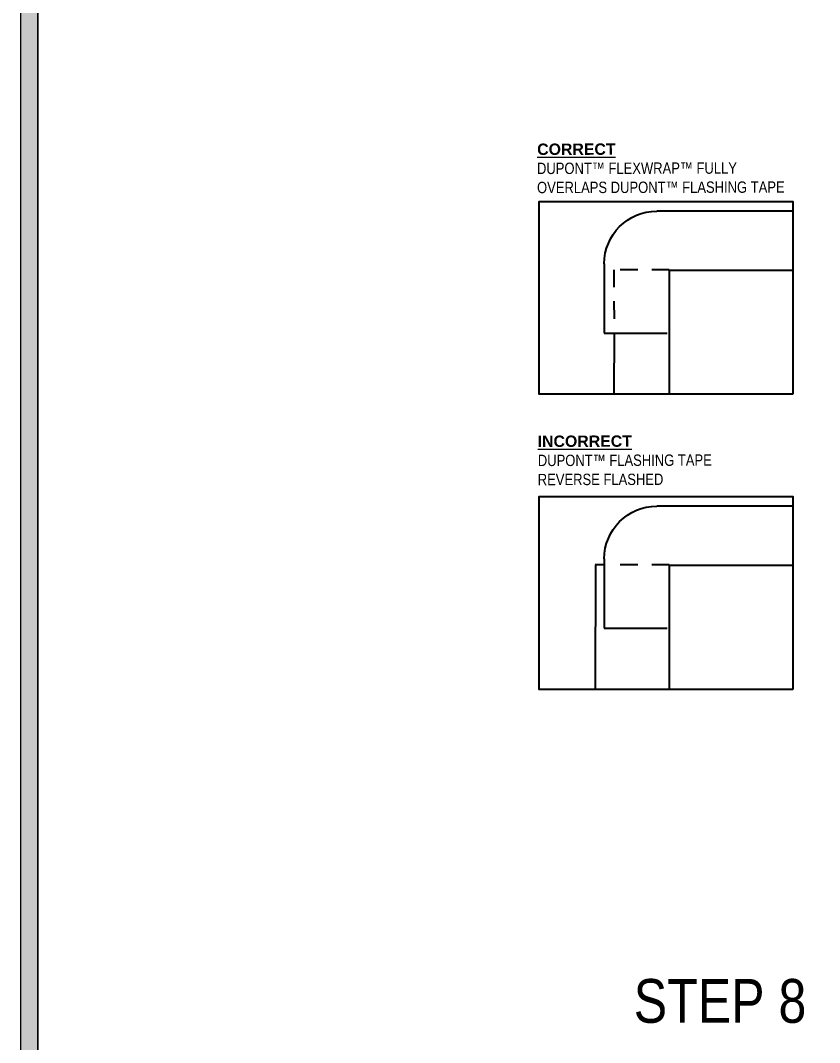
# Model space of a CAD drawing. Header units: inches. Extents: x -17.6 to 82.3, y -15.1 to 23.2.
# Drawn here: x -16.06 to -10.35, y 9.52 to 16.81 of the extents above; entities that cross this region are included whole.
import ezdxf

# ---------------------------------------------------------------- set-up
doc = ezdxf.new("R2010")
doc.units = ezdxf.units.IN
doc.header["$MEASUREMENT"] = 0
for name, pattern in [('AI-Linetype-34', [0.166667, 0.125, -0.041667]), ('AI-Linetype-35', [0.166667, 0.125, -0.041667]), ('AI-Linetype-36', [0.166667, 0.125, -0.041667])]:
    doc.linetypes.add(name, pattern=pattern)
doc.layers.add('.ATI-TEXT', color=7, linetype='Continuous', lineweight=0)
doc.layers.add('G-ANNO-TTLB', color=7, linetype='Continuous', lineweight=0)

# ---------------------------------------------------------------- blocks, each defined once
blk = doc.blocks.new('Block_457')
at = {"layer": '.ATI-TEXT', "color": 18, "lineweight": 25, "true_color": 0x000000}
blk.add_line((-11.4266, 15.0351), (-11.4266, 14.5826), dxfattribs=at)
at = {"layer": '.ATI-TEXT', "color": 1, "lineweight": 25, "true_color": 0xff0000}
blk.add_line((-11.4266, 14.5826), (-11.4266, 14.1523), dxfattribs=at)
blk = doc.blocks.new('Block_458')
at = {"layer": '.ATI-TEXT', "char_height": 0.2, "attachment_point": 7, "rotation": 0.1123}
for s, insert in [('\\L\\C18;\\c0;\\FArial Bold|b1|i0|c1;\\H0.081059;\\W0.999992;CORRECT\\l', (-12.37, 15.8533)), ('\\C18;\\c0;\\FArial Narrow|b0|i0|c1;\\H0.081059;\\W0.999992;DUPONT™ FLEXWRAP™ FULLY', (-12.3714, 15.7167)), ('\\C18;\\c0;\\FArial Narrow|b0|i0|c1;\\H0.081059;\\W0.999992;OVERLAPS DUPONT™ FLASHING TAPE ', (-12.3711, 15.5802))]:
    blk.add_mtext(s, dxfattribs=dict(at, insert=insert))
blk = doc.blocks.new('Block_459')
at = {"layer": '.ATI-TEXT', "char_height": 0.2, "attachment_point": 7, "rotation": 0.1123}
for s, insert in [('\\L\\C18;\\c0;\\FArial Bold|b1|i0|c1;\\H0.081059;\\W0.999992;INCORRECT\\l', (-12.3665, 13.7679)), ('\\C18;\\c0;\\FArial Narrow|b0|i0|c1;\\H0.081059;\\W0.999992;DUPONT™ FLASHING TAPE', (-12.3654, 13.6313)), ('\\C18;\\c0;\\FArial Narrow|b0|i0|c1;\\H0.081059;\\W0.999992;REVERSE FLASHED', (-12.366, 13.4948))]:
    blk.add_mtext(s, dxfattribs=dict(at, insert=insert))
blk = doc.blocks.new('Block_460')
at = {"layer": '.ATI-TEXT', "color": 18, "lineweight": 25, "true_color": 0x000000}
blk.add_line((-11.4266, 12.9281), (-11.4266, 12.4756), dxfattribs=at)
at = {"layer": '.ATI-TEXT', "color": 1, "lineweight": 25, "true_color": 0xff0000}
blk.add_line((-11.4266, 12.4756), (-11.4266, 12.0453), dxfattribs=at)

msp = doc.modelspace()

# ---------------------------------------------------------------- hatches: boundary and pattern name
at = {"layer": 'G-ANNO-TTLB', "true_color": 0xff00ff, "transparency": 33554687}
h = msp.add_hatch(color=6, dxfattribs=at)
edge = h.paths.add_edge_path()
edge.add_spline(control_points=[(24.6253, -11.0625), (24.6253, -11.0625), (-16.0625, -11.0625), (-16.0625, -11.0625), (-16.0625, -11.0625), (-16.0625, 23.0625), (-16.0625, 23.0625), (-16.0625, 23.0625), (24.6253, 23.0625), (24.6253, 23.0625), (24.6253, 23.0625), (24.6253, -11.0625), (24.6253, -11.0625)], knot_values=[0, 0, 0, 0, 1, 1, 1, 2, 2, 2, 3, 3, 3, 4, 4, 4, 4], degree=3, periodic=0)
edge = h.paths.add_edge_path()
edge.add_spline(control_points=[(-15.9375, 22.9375), (-15.9375, 22.9375), (-15.9375, -10.9375), (-15.9375, -10.9375), (-15.9375, -10.9375), (24.5003, -10.9375), (24.5003, -10.9375), (24.5003, -10.9375), (24.5003, 22.9375), (24.5003, 22.9375), (24.5003, 22.9375), (-15.9375, 22.9375), (-15.9375, 22.9375)], knot_values=[0, 0, 0, 0, 1, 1, 1, 2, 2, 2, 3, 3, 3, 4, 4, 4, 4], degree=3, periodic=0)
edge.add_line((-15.9375, 22.9375), (-15.9375, 22.9375))

# ---------------------------------------------------------------- linework, layer by layer
at = {"layer": '.ATI-TEXT', "color": 18, "lineweight": 25, "true_color": 0x000000}
for p, q in [((-10.5451, 15.4533), (-11.5144, 15.4533)), ((-11.8912, 15.0765), (-11.8912, 14.5826)), ((-11.4266, 15.0315), (-10.5429, 15.0315)), ((-11.8912, 14.5826), (-11.4423, 14.5826)), ((-10.5451, 13.3463), (-11.5144, 13.3463)), ((-11.8912, 12.9695), (-11.8912, 12.4756)), ((-11.4266, 12.9245), (-10.5429, 12.9245)), ((-11.8912, 12.4756), (-11.4423, 12.4756))]:
    msp.add_line(p, q, dxfattribs=at)
at = {"layer": '.ATI-TEXT', "color": 1, "linetype": 'AI-Linetype-34', "lineweight": 25, "true_color": 0xff0000}
msp.add_line((-11.4266, 15.0351), (-11.8229, 15.0351), dxfattribs=at)
at = {"layer": '.ATI-TEXT', "color": 1, "linetype": 'AI-Linetype-35', "lineweight": 25, "true_color": 0xff0000}
msp.add_line((-11.8229, 15.0351), (-11.8198, 14.5846), dxfattribs=at)
at = {"layer": '.ATI-TEXT', "color": 1, "lineweight": 25, "true_color": 0xff0000}
for p, q in [((-11.8198, 14.5846), (-11.8229, 14.1523)), ((-11.4266, 14.1451), (-11.8229, 14.1451)), ((-11.9536, 12.9281), (-11.9567, 12.0443)), ((-11.8912, 12.9281), (-11.9552, 12.9281))]:
    msp.add_line(p, q, dxfattribs=at)
at = {"layer": '.ATI-TEXT', "color": 1, "linetype": 'AI-Linetype-36', "lineweight": 25, "true_color": 0xff0000}
msp.add_line((-11.4266, 12.9281), (-11.8592, 12.9281), dxfattribs=at)
at = {"layer": '.ATI-TEXT', "color": 18, "lineweight": 25, "true_color": 0x000000}
for points in [[(-10.5429, 14.1451), (-12.3566, 14.1451), (-12.3566, 15.5226), (-10.5429, 15.5226)], [(-10.5429, 12.0381), (-12.3566, 12.0381), (-12.3566, 13.4156), (-10.5429, 13.4156)]]:
    msp.add_lwpolyline(points, close=True, dxfattribs=at)
for points in [[(-11.8912, 15.0765), (-11.8912, 15.2846), (-11.7225, 15.4533), (-11.5144, 15.4533)], [(-11.8912, 12.9695), (-11.8912, 13.1776), (-11.7225, 13.3463), (-11.5144, 13.3463)]]:
    msp.add_open_spline(points, degree=3, dxfattribs=at)
at = {"layer": 'G-ANNO-TTLB', "color": 6, "lineweight": 9, "true_color": 0xff00ff}
for p, q in [((-16.0625, 23.0625), (-16.0625, -11.0625)), ((-15.9375, 22.9375), (-15.9375, -10.9375)), ((-15.9375, -10.9375), (-15.9375, 22.9375))]:
    msp.add_line(p, q, dxfattribs=at)
at = {"layer": 'G-ANNO-TTLB'}
for points in [[(24.6253, -11.0625), (24.6253, -11.0625), (-16.0625, -11.0625), (-16.0625, -11.0625), (-16.0625, -11.0625), (-16.0625, 23.0625), (-16.0625, 23.0625), (-16.0625, 23.0625), (24.6253, 23.0625), (24.6253, 23.0625), (24.6253, 23.0625), (24.6253, -11.0625), (24.6253, -11.0625)], [(-15.9375, 22.9375), (-15.9375, 22.9375), (-15.9375, -10.9375), (-15.9375, -10.9375), (-15.9375, -10.9375), (24.5003, -10.9375), (24.5003, -10.9375), (24.5003, -10.9375), (24.5003, 22.9375), (24.5003, 22.9375), (24.5003, 22.9375), (-15.9375, 22.9375), (-15.9375, 22.9375)]]:
    msp.add_open_spline(points, degree=3, knots=[0, 0, 0, 0, 1, 1, 1, 2, 2, 2, 3, 3, 3, 4, 4, 4, 4], dxfattribs=at)

# ---------------------------------------------------------------- block references
at = {"layer": '.ATI-TEXT'}
for name in ['Block_458', 'Block_457', 'Block_459', 'Block_460']:
    msp.add_blockref(name, (0, 0), dxfattribs=at)

# ---------------------------------------------------------------- texts
at = {"layer": '.ATI-TEXT', "insert": (-11.6803, 9.6524), "char_height": 0.2, "attachment_point": 7}
msp.add_mtext('\\C18;\\c0;\\FArial Narrow|b0|i0|c1;\\H0.312500;\\W1.000000;STEP 8', dxfattribs=at)

doc.saveas('drawing.dxf')
